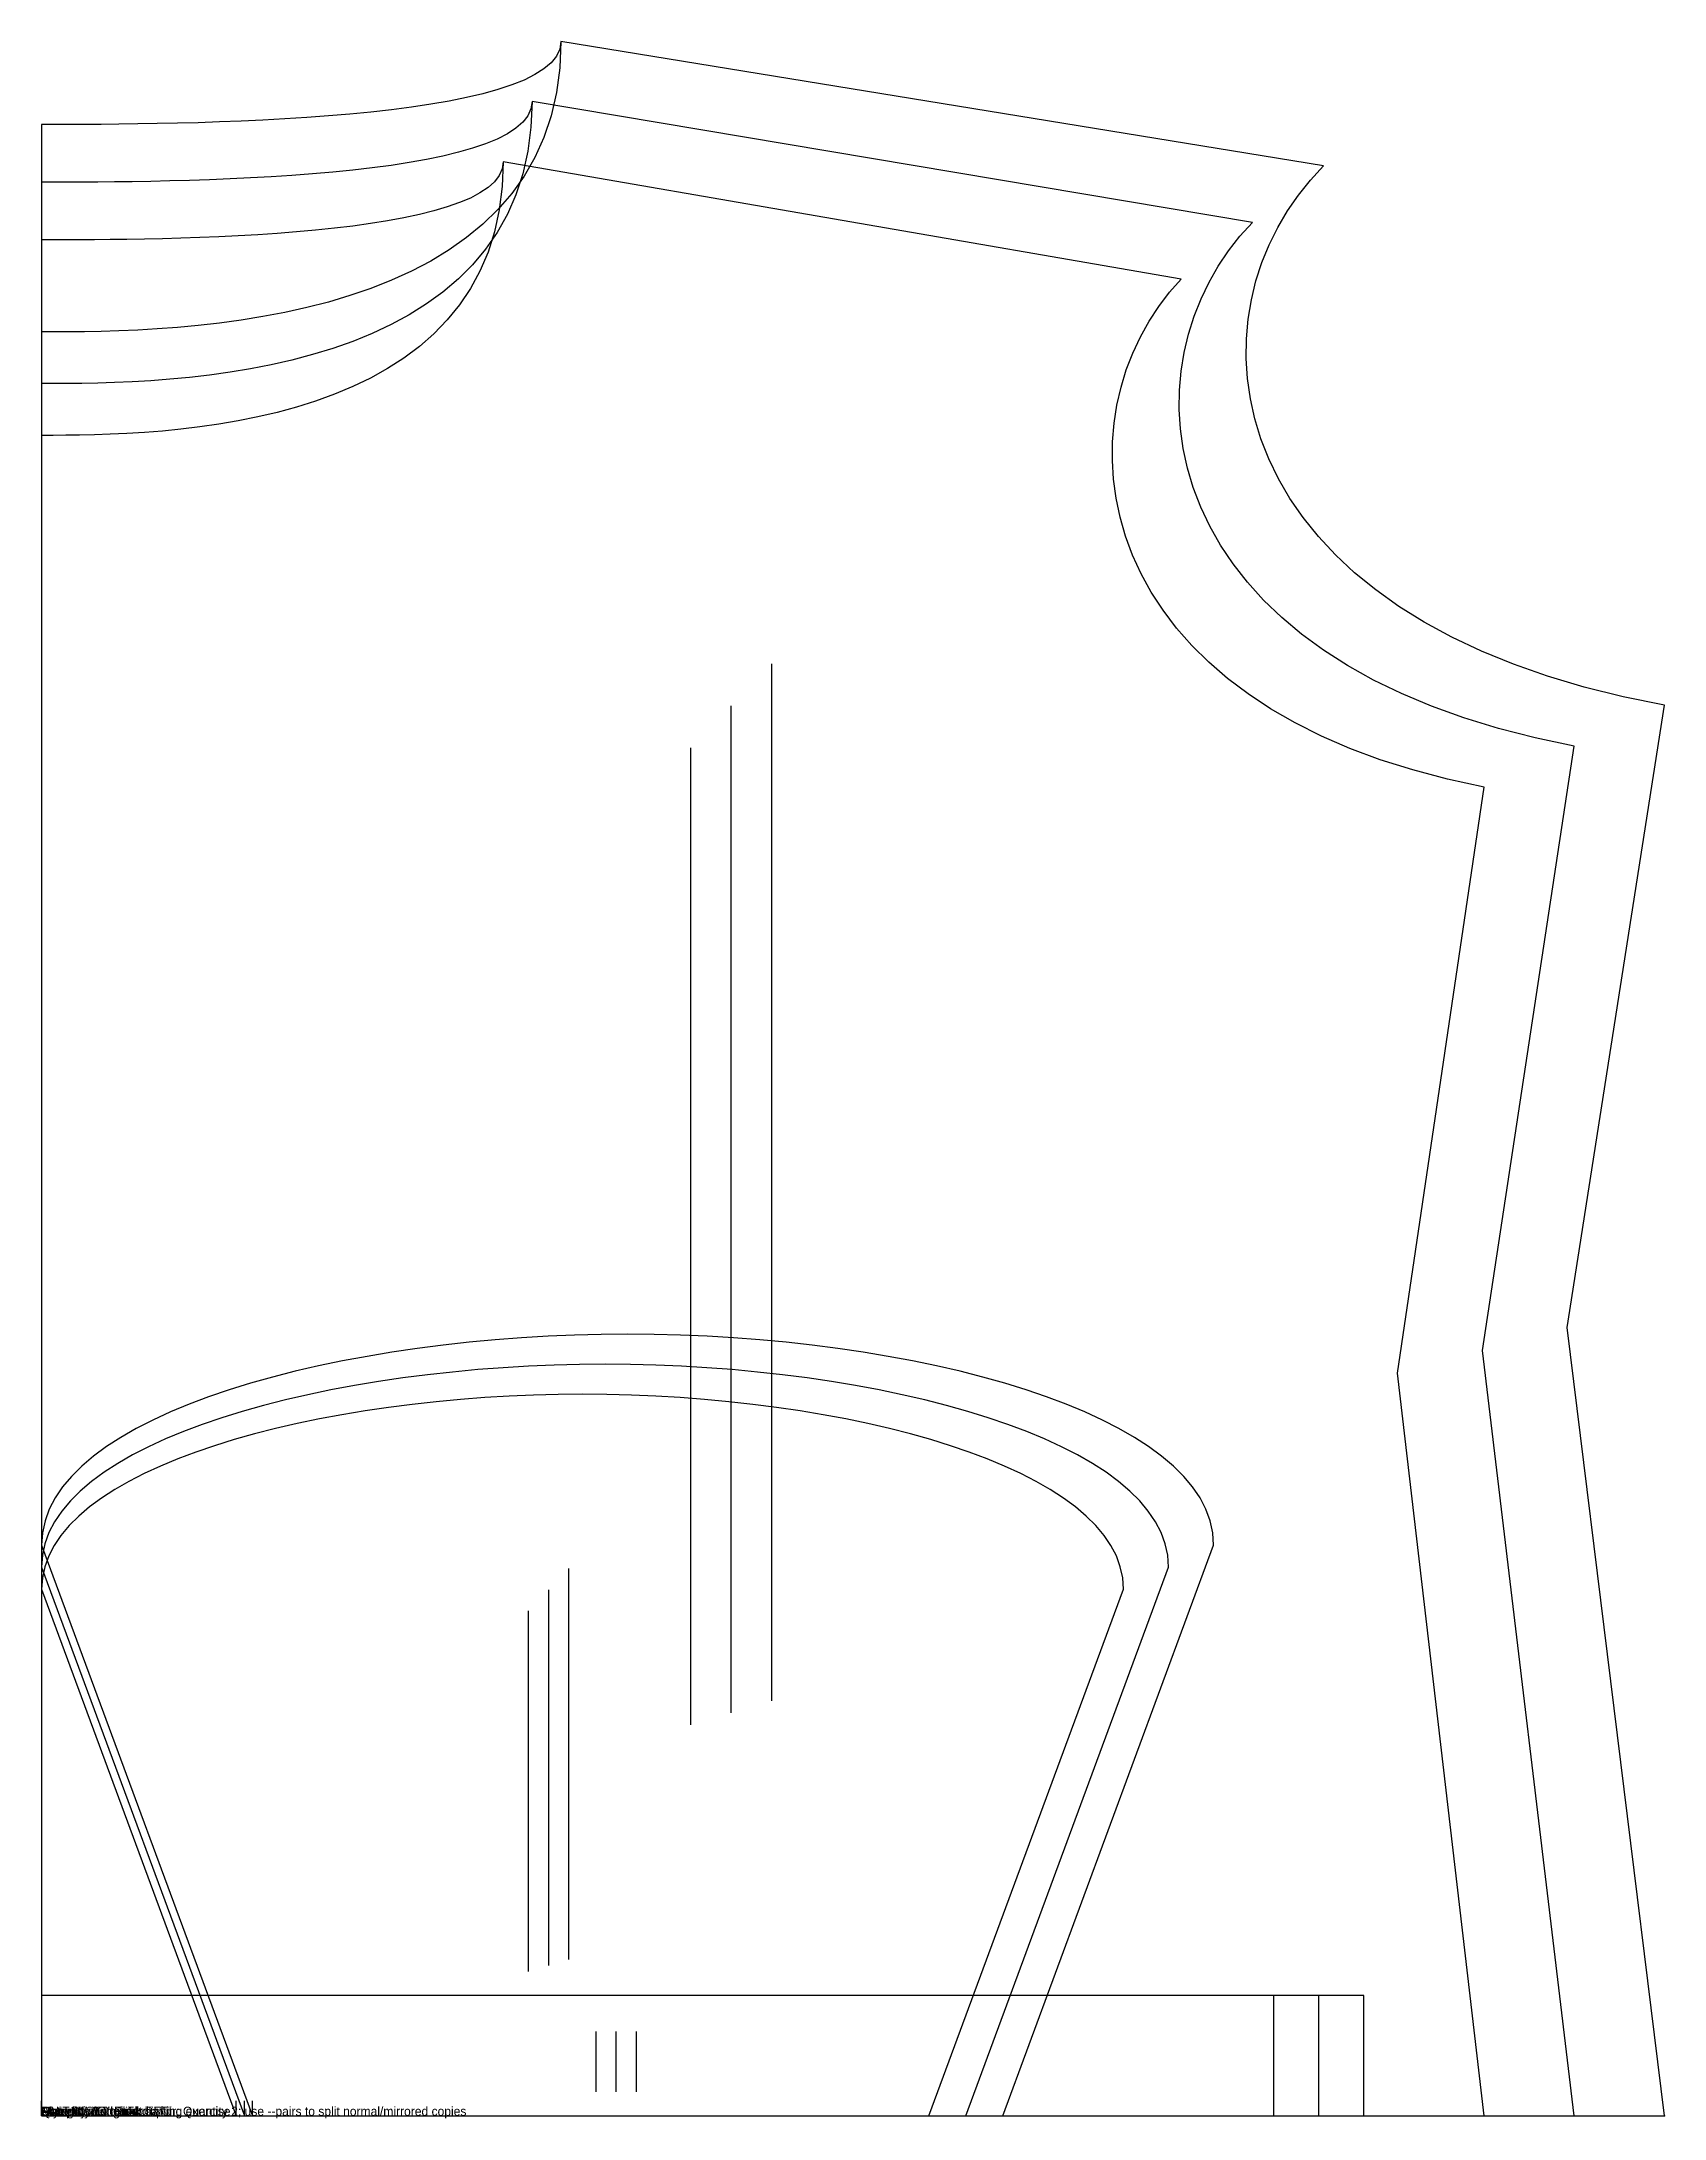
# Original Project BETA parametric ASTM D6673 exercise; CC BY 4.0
# Model space of a CAD drawing. Header units: millimetres. Extents: x 0 to 540, y -1 to 690.
import ezdxf

# ---------------------------------------------------------------- set-up
doc = ezdxf.new("R2010")
doc.units = ezdxf.units.MM

# ---------------------------------------------------------------- blocks, each defined once
blk = doc.blocks.new('PATTERN_0')
at = {"layer": '1'}
blk.add_lwpolyline([(0, 0), (480, 0), (451.2, 247), (480, 442), (467.76, 444.64), (456.24, 447.68), (445.43, 451.1), (435.31, 454.86), (425.87, 458.95), (417.09, 463.35), (408.96, 468.03), (401.48, 472.98), (394.61, 478.16), (388.37, 483.55), (382.72, 489.14), (377.65, 494.9), (373.16, 500.81), (369.23, 506.84), (365.85, 512.97), (363, 519.19), (360.67, 525.46), (358.85, 531.76), (357.52, 538.08), (356.67, 544.39), (356.29, 550.66), (356.37, 556.88), (356.88, 563.02), (357.82, 569.05), (359.18, 574.97), (360.94, 580.74), (363.09, 586.33), (365.62, 591.74), (368.5, 596.93), (371.74, 601.89), (375.31, 606.59), (379.2, 611), (153.6, 650), (153.27, 641.73), (152.3, 633.98), (150.72, 626.73), (148.57, 619.96), (145.89, 613.66), (142.72, 607.81), (139.07, 602.39), (135, 597.39), (130.53, 592.79), (125.71, 588.57), (120.56, 584.72), (115.12, 581.22), (109.44, 578.05), (103.53, 575.2), (97.44, 572.64), (91.2, 570.38), (84.85, 568.37), (78.42, 566.62), (71.95, 565.1), (65.47, 563.8), (59.03, 562.7), (52.64, 561.78), (46.35, 561.02), (40.2, 560.42), (34.22, 559.95), (28.43, 559.6), (22.89, 559.35), (17.62, 559.18), (12.67, 559.07), (8.05, 559.02), (3.82, 559), (0, 559)], close=True, dxfattribs=at)
at = {"layer": '4'}
blk.add_line((0, 0), (0, 5), dxfattribs=at)
blk.add_point((480, 0), dxfattribs=at)
at = {"layer": '7'}
blk.add_line((216, 130), (216, 455), dxfattribs=at)
at = {"layer": '15'}
for s in ['Size: S', 'Quantity: 1', 'Category: Original drafting exercise', 'Piece Name: Front', 'Material: Cotton']:
    blk.add_text(s, height=3, dxfattribs=at).set_placement((0, 0))
blk = doc.blocks.new('PATTERN_1')
at = {"layer": '1'}
blk.add_lwpolyline([(0, 0), (480, 0), (451.2, 247), (480, 442), (467.76, 444.64), (456.24, 447.68), (445.43, 451.1), (435.31, 454.86), (425.87, 458.95), (417.09, 463.35), (408.96, 468.03), (401.48, 472.98), (394.61, 478.16), (388.37, 483.55), (382.72, 489.14), (377.65, 494.9), (373.16, 500.81), (369.23, 506.84), (365.85, 512.97), (363, 519.19), (360.67, 525.46), (358.85, 531.76), (357.52, 538.08), (356.67, 544.39), (356.29, 550.66), (356.37, 556.88), (356.88, 563.02), (357.82, 569.05), (359.18, 574.97), (360.94, 580.74), (363.09, 586.33), (365.62, 591.74), (368.5, 596.93), (371.74, 601.89), (375.31, 606.59), (379.2, 611), (153.6, 650), (153.27, 647.64), (152.3, 645.42), (150.72, 643.35), (148.57, 641.42), (145.89, 639.62), (142.72, 637.95), (139.07, 636.4), (135, 634.97), (130.53, 633.65), (125.71, 632.45), (120.56, 631.35), (115.12, 630.35), (109.44, 629.44), (103.53, 628.63), (97.44, 627.9), (91.2, 627.25), (84.85, 626.68), (78.42, 626.18), (71.95, 625.74), (65.47, 625.37), (59.03, 625.06), (52.64, 624.79), (46.35, 624.58), (40.2, 624.41), (34.22, 624.27), (28.43, 624.17), (22.89, 624.1), (17.62, 624.05), (12.67, 624.02), (8.05, 624.01), (3.82, 624), (0, 624)], close=True, dxfattribs=at)
at = {"layer": '4'}
blk.add_line((0, 0), (0, 5), dxfattribs=at)
blk.add_point((480, 0), dxfattribs=at)
at = {"layer": '7'}
blk.add_line((216, 130), (216, 455), dxfattribs=at)
at = {"layer": '15'}
for s in ['Size: S', 'Quantity: 1', 'Category: Original drafting exercise', 'Piece Name: Back', 'Material: Cotton']:
    blk.add_text(s, height=3, dxfattribs=at).set_placement((0, 0))
blk = doc.blocks.new('PATTERN_2')
at = {"layer": '1'}
blk.add_lwpolyline([(64.8, 0), (295.2, 0), (360, 175.2), (359.73, 178.98), (358.93, 182.65), (357.62, 186.23), (355.81, 189.7), (353.53, 193.07), (350.79, 196.33), (347.62, 199.49), (344.02, 202.54), (340.03, 205.48), (335.65, 208.31), (330.91, 211.03), (325.83, 213.63), (320.42, 216.12), (314.69, 218.5), (308.68, 220.76), (302.4, 222.9), (295.86, 224.92), (289.09, 226.82), (282.11, 228.6), (274.92, 230.25), (267.56, 231.78), (260.03, 233.19), (252.37, 234.46), (244.57, 235.61), (236.68, 236.63), (228.69, 237.52), (220.64, 238.27), (212.54, 238.89), (204.41, 239.37), (196.26, 239.72), (188.12, 239.93), (180, 240), (171.88, 239.93), (163.74, 239.72), (155.59, 239.37), (147.46, 238.89), (139.36, 238.27), (131.31, 237.52), (123.32, 236.63), (115.42, 235.61), (107.63, 234.46), (99.97, 233.19), (92.44, 231.78), (85.08, 230.25), (77.89, 228.6), (70.91, 226.82), (64.14, 224.92), (57.6, 222.9), (51.32, 220.76), (45.31, 218.5), (39.58, 216.12), (34.17, 213.63), (29.09, 211.03), (24.35, 208.31), (19.97, 205.48), (15.97, 202.54), (12.38, 199.49), (9.21, 196.33), (6.47, 193.07), (4.19, 189.7), (2.38, 186.23), (1.07, 182.65), (0.27, 178.98), (0, 175.2)], close=True, dxfattribs=at)
at = {"layer": '4'}
blk.add_line((64.8, 0), (64.8, 5), dxfattribs=at)
blk.add_point((295.2, 0), dxfattribs=at)
at = {"layer": '7'}
blk.add_line((162, 48), (162, 168), dxfattribs=at)
at = {"layer": '15'}
for s in ['Annotation: Intended pair; Quantity 2; use --pairs to split normal/mirrored copies', 'Size: S', 'Quantity: 2', 'Category: Original drafting exercise', 'Piece Name: Sleeve', 'Material: Cotton']:
    blk.add_text(s, height=3, dxfattribs=at).set_placement((0, 0))
blk = doc.blocks.new('PATTERN_3')
at = {"layer": '1'}
blk.add_lwpolyline([(0, 0), (410, 0), (410, 40), (0, 40)], close=True, dxfattribs=at)
at = {"layer": '4'}
blk.add_line((0, 0), (0, 5), dxfattribs=at)
blk.add_point((410, 0), dxfattribs=at)
at = {"layer": '7'}
blk.add_line((184.5, 8), (184.5, 28), dxfattribs=at)
at = {"layer": '15'}
for s in ['Size: S', 'Quantity: 1', 'Category: Original drafting exercise', 'Piece Name: Neck band', 'Material: Cotton']:
    blk.add_text(s, height=3, dxfattribs=at).set_placement((0, 0))
blk = doc.blocks.new('PATTERN_4')
at = {"layer": '1'}
blk.add_lwpolyline([(0, 0), (510, 0), (479.4, 254.6), (510, 455.6), (497, 458.32), (484.76, 461.46), (473.27, 464.98), (462.52, 468.86), (452.48, 473.07), (443.16, 477.61), (434.52, 482.43), (426.57, 487.53), (419.28, 492.87), (412.64, 498.43), (406.64, 504.19), (401.26, 510.13), (396.49, 516.22), (392.31, 522.43), (388.72, 528.76), (385.69, 535.16), (383.21, 541.63), (381.28, 548.13), (379.86, 554.64), (378.96, 561.14), (378.56, 567.6), (378.64, 574.01), (379.19, 580.34), (380.19, 586.56), (381.63, 592.66), (383.5, 598.6), (385.79, 604.38), (388.47, 609.95), (391.53, 615.3), (394.97, 620.41), (398.76, 625.25), (402.9, 629.8), (163.2, 670), (162.85, 661.48), (161.82, 653.49), (160.14, 646.01), (157.86, 639.04), (155.01, 632.54), (151.64, 626.51), (147.76, 620.93), (143.44, 615.77), (138.69, 611.03), (133.57, 606.68), (128.1, 602.71), (122.32, 599.1), (116.28, 595.83), (110, 592.89), (103.53, 590.26), (96.9, 587.92), (90.15, 585.86), (83.32, 584.05), (76.45, 582.49), (69.57, 581.15), (62.72, 580.01), (55.93, 579.06), (49.25, 578.29), (42.71, 577.67), (36.35, 577.18), (30.21, 576.82), (24.32, 576.56), (18.73, 576.38), (13.46, 576.28), (8.56, 576.22), (4.06, 576.2), (0, 576.2)], close=True, dxfattribs=at)
at = {"layer": '4'}
blk.add_line((0, 0), (0, 5), dxfattribs=at)
blk.add_point((510, 0), dxfattribs=at)
at = {"layer": '7'}
blk.add_line((229.5, 134), (229.5, 469), dxfattribs=at)
at = {"layer": '15'}
for s in ['Size: M', 'Quantity: 1', 'Category: Original drafting exercise', 'Piece Name: Front', 'Material: Cotton']:
    blk.add_text(s, height=3, dxfattribs=at).set_placement((0, 0))
blk = doc.blocks.new('PATTERN_5')
at = {"layer": '1'}
blk.add_lwpolyline([(0, 0), (510, 0), (479.4, 254.6), (510, 455.6), (497, 458.32), (484.76, 461.46), (473.27, 464.98), (462.52, 468.86), (452.48, 473.07), (443.16, 477.61), (434.52, 482.43), (426.57, 487.53), (419.28, 492.87), (412.64, 498.43), (406.64, 504.19), (401.26, 510.13), (396.49, 516.22), (392.31, 522.43), (388.72, 528.76), (385.69, 535.16), (383.21, 541.63), (381.28, 548.13), (379.86, 554.64), (378.96, 561.14), (378.56, 567.6), (378.64, 574.01), (379.19, 580.34), (380.19, 586.56), (381.63, 592.66), (383.5, 598.6), (385.79, 604.38), (388.47, 609.95), (391.53, 615.3), (394.97, 620.41), (398.76, 625.25), (402.9, 629.8), (163.2, 670), (162.85, 667.57), (161.82, 665.28), (160.14, 663.15), (157.86, 661.15), (155.01, 659.3), (151.64, 657.57), (147.76, 655.98), (143.44, 654.51), (138.69, 653.15), (133.57, 651.91), (128.1, 650.77), (122.32, 649.74), (116.28, 648.81), (110, 647.97), (103.53, 647.22), (96.9, 646.55), (90.15, 645.96), (83.32, 645.44), (76.45, 645), (69.57, 644.61), (62.72, 644.29), (55.93, 644.02), (49.25, 643.8), (42.71, 643.62), (36.35, 643.48), (30.21, 643.38), (24.32, 643.3), (18.73, 643.25), (13.46, 643.22), (8.56, 643.21), (4.06, 643.2), (0, 643.2)], close=True, dxfattribs=at)
at = {"layer": '4'}
blk.add_line((0, 0), (0, 5), dxfattribs=at)
blk.add_point((510, 0), dxfattribs=at)
at = {"layer": '7'}
blk.add_line((229.5, 134), (229.5, 469), dxfattribs=at)
at = {"layer": '15'}
for s in ['Size: M', 'Quantity: 1', 'Category: Original drafting exercise', 'Piece Name: Back', 'Material: Cotton']:
    blk.add_text(s, height=3, dxfattribs=at).set_placement((0, 0))
blk = doc.blocks.new('PATTERN_6')
at = {"layer": '1'}
blk.add_lwpolyline([(67.5, 0), (307.5, 0), (375, 182.5), (374.72, 186.43), (373.88, 190.26), (372.52, 193.99), (370.63, 197.6), (368.26, 201.11), (365.41, 204.51), (362.1, 207.8), (358.36, 210.98), (354.2, 214.04), (349.64, 216.99), (344.7, 219.82), (339.4, 222.53), (333.77, 225.13), (327.81, 227.6), (321.54, 229.96), (315, 232.19), (308.19, 234.29), (301.14, 236.27), (293.86, 238.12), (286.38, 239.85), (278.71, 241.44), (270.87, 242.9), (262.88, 244.23), (254.77, 245.43), (246.54, 246.49), (238.22, 247.41), (229.84, 248.2), (221.4, 248.84), (212.92, 249.35), (204.44, 249.71), (195.96, 249.93), (187.5, 250), (179.04, 249.93), (170.56, 249.71), (162.08, 249.35), (153.6, 248.84), (145.16, 248.2), (136.78, 247.41), (128.46, 246.49), (120.23, 245.43), (112.12, 244.23), (104.13, 242.9), (96.29, 241.44), (88.62, 239.85), (81.14, 238.12), (73.86, 236.27), (66.81, 234.29), (60, 232.19), (53.46, 229.96), (47.19, 227.6), (41.23, 225.13), (35.6, 222.53), (30.3, 219.82), (25.36, 216.99), (20.8, 214.04), (16.64, 210.98), (12.9, 207.8), (9.59, 204.51), (6.74, 201.11), (4.37, 197.6), (2.48, 193.99), (1.12, 190.26), (0.28, 186.43), (0, 182.5)], close=True, dxfattribs=at)
at = {"layer": '4'}
blk.add_line((67.5, 0), (67.5, 5), dxfattribs=at)
blk.add_point((307.5, 0), dxfattribs=at)
at = {"layer": '7'}
blk.add_line((168.75, 50), (168.75, 175), dxfattribs=at)
at = {"layer": '15'}
for s in ['Annotation: Intended pair; Quantity 2; use --pairs to split normal/mirrored copies', 'Size: M', 'Quantity: 2', 'Category: Original drafting exercise', 'Piece Name: Sleeve', 'Material: Cotton']:
    blk.add_text(s, height=3, dxfattribs=at).set_placement((0, 0))
blk = doc.blocks.new('PATTERN_7')
at = {"layer": '1'}
blk.add_lwpolyline([(0, 0), (425, 0), (425, 40), (0, 40)], close=True, dxfattribs=at)
at = {"layer": '4'}
blk.add_line((0, 0), (0, 5), dxfattribs=at)
blk.add_point((425, 0), dxfattribs=at)
at = {"layer": '7'}
blk.add_line((191.25, 8), (191.25, 28), dxfattribs=at)
at = {"layer": '15'}
for s in ['Size: M', 'Quantity: 1', 'Category: Original drafting exercise', 'Piece Name: Neck band', 'Material: Cotton']:
    blk.add_text(s, height=3, dxfattribs=at).set_placement((0, 0))
blk = doc.blocks.new('PATTERN_8')
at = {"layer": '1'}
blk.add_lwpolyline([(0, 0), (540, 0), (507.6, 262.2), (540, 469.2), (526.23, 472.01), (513.28, 475.23), (501.11, 478.86), (489.72, 482.85), (479.1, 487.2), (469.22, 491.87), (460.08, 496.84), (451.66, 502.08), (443.94, 507.58), (436.91, 513.31), (430.56, 519.24), (424.86, 525.36), (419.81, 531.63), (415.39, 538.03), (411.58, 544.54), (408.38, 551.14), (405.75, 557.79), (403.7, 564.49), (402.21, 571.19), (401.26, 577.89), (400.83, 584.55), (400.91, 591.15), (401.49, 597.66), (402.55, 604.07), (404.08, 610.35), (406.06, 616.47), (408.48, 622.42), (411.32, 628.16), (414.56, 633.67), (418.2, 638.93), (422.22, 643.91), (426.6, 648.6), (172.8, 690), (172.43, 681.22), (171.33, 673), (169.56, 665.3), (167.15, 658.11), (164.13, 651.43), (160.56, 645.21), (156.46, 639.46), (151.88, 634.15), (146.85, 629.27), (141.42, 624.79), (135.63, 620.7), (129.52, 616.98), (123.11, 613.62), (116.47, 610.59), (109.62, 607.88), (102.6, 605.48), (95.46, 603.35), (88.22, 601.49), (80.95, 599.88), (73.66, 598.49), (66.4, 597.32), (59.22, 596.35), (52.15, 595.55), (45.23, 594.91), (38.49, 594.41), (31.99, 594.04), (25.75, 593.77), (19.83, 593.59), (14.25, 593.48), (9.06, 593.42), (4.3, 593.4), (0, 593.4)], close=True, dxfattribs=at)
at = {"layer": '4'}
blk.add_line((0, 0), (0, 5), dxfattribs=at)
blk.add_point((540, 0), dxfattribs=at)
at = {"layer": '7'}
blk.add_line((243, 138), (243, 483), dxfattribs=at)
at = {"layer": '15'}
for s in ['Size: L', 'Quantity: 1', 'Category: Original drafting exercise', 'Piece Name: Front', 'Material: Cotton']:
    blk.add_text(s, height=3, dxfattribs=at).set_placement((0, 0))
blk = doc.blocks.new('PATTERN_9')
at = {"layer": '1'}
blk.add_lwpolyline([(0, 0), (540, 0), (507.6, 262.2), (540, 469.2), (526.23, 472.01), (513.28, 475.23), (501.11, 478.86), (489.72, 482.85), (479.1, 487.2), (469.22, 491.87), (460.08, 496.84), (451.66, 502.08), (443.94, 507.58), (436.91, 513.31), (430.56, 519.24), (424.86, 525.36), (419.81, 531.63), (415.39, 538.03), (411.58, 544.54), (408.38, 551.14), (405.75, 557.79), (403.7, 564.49), (402.21, 571.19), (401.26, 577.89), (400.83, 584.55), (400.91, 591.15), (401.49, 597.66), (402.55, 604.07), (404.08, 610.35), (406.06, 616.47), (408.48, 622.42), (411.32, 628.16), (414.56, 633.67), (418.2, 638.93), (422.22, 643.91), (426.6, 648.6), (172.8, 690), (172.43, 687.49), (171.33, 685.14), (169.56, 682.94), (167.15, 680.89), (164.13, 678.98), (160.56, 677.2), (156.46, 675.56), (151.88, 674.04), (146.85, 672.65), (141.42, 671.37), (135.63, 670.2), (129.52, 669.14), (123.11, 668.18), (116.47, 667.31), (109.62, 666.54), (102.6, 665.85), (95.46, 665.24), (88.22, 664.71), (80.95, 664.25), (73.66, 663.86), (66.4, 663.52), (59.22, 663.24), (52.15, 663.01), (45.23, 662.83), (38.49, 662.69), (31.99, 662.58), (25.75, 662.51), (19.83, 662.45), (14.25, 662.42), (9.06, 662.41), (4.3, 662.4), (0, 662.4)], close=True, dxfattribs=at)
at = {"layer": '4'}
blk.add_line((0, 0), (0, 5), dxfattribs=at)
blk.add_point((540, 0), dxfattribs=at)
at = {"layer": '7'}
blk.add_line((243, 138), (243, 483), dxfattribs=at)
at = {"layer": '15'}
for s in ['Size: L', 'Quantity: 1', 'Category: Original drafting exercise', 'Piece Name: Back', 'Material: Cotton']:
    blk.add_text(s, height=3, dxfattribs=at).set_placement((0, 0))
blk = doc.blocks.new('PATTERN_10')
at = {"layer": '1'}
blk.add_lwpolyline([(70.2, 0), (319.8, 0), (390, 189.8), (389.71, 193.89), (388.84, 197.87), (387.42, 201.74), (385.46, 205.51), (382.99, 209.16), (380.03, 212.69), (376.59, 216.11), (372.69, 219.42), (368.37, 222.6), (363.63, 225.67), (358.49, 228.61), (352.98, 231.44), (347.12, 234.13), (340.92, 236.71), (334.41, 239.16), (327.6, 241.47), (320.52, 243.66), (313.18, 245.72), (305.62, 247.65), (297.83, 249.44), (289.85, 251.1), (281.7, 252.62), (273.4, 254), (264.96, 255.25), (256.4, 256.35), (247.75, 257.31), (239.03, 258.13), (230.25, 258.8), (221.44, 259.32), (212.61, 259.7), (203.79, 259.92), (195, 260), (186.21, 259.92), (177.39, 259.7), (168.56, 259.32), (159.75, 258.8), (150.97, 258.13), (142.25, 257.31), (133.6, 256.35), (125.04, 255.25), (116.6, 254), (108.3, 252.62), (100.15, 251.1), (92.17, 249.44), (84.38, 247.65), (76.82, 245.72), (69.48, 243.66), (62.4, 241.47), (55.59, 239.16), (49.08, 236.71), (42.88, 234.13), (37.02, 231.44), (31.51, 228.61), (26.37, 225.67), (21.63, 222.6), (17.31, 219.42), (13.41, 216.11), (9.97, 212.69), (7.01, 209.16), (4.54, 205.51), (2.58, 201.74), (1.16, 197.87), (0.29, 193.89), (0, 189.8)], close=True, dxfattribs=at)
at = {"layer": '4'}
blk.add_line((70.2, 0), (70.2, 5), dxfattribs=at)
blk.add_point((319.8, 0), dxfattribs=at)
at = {"layer": '7'}
blk.add_line((175.5, 52), (175.5, 182), dxfattribs=at)
at = {"layer": '15'}
for s in ['Annotation: Intended pair; Quantity 2; use --pairs to split normal/mirrored copies', 'Size: L', 'Quantity: 2', 'Category: Original drafting exercise', 'Piece Name: Sleeve', 'Material: Cotton']:
    blk.add_text(s, height=3, dxfattribs=at).set_placement((0, 0))
blk = doc.blocks.new('PATTERN_11')
at = {"layer": '1'}
blk.add_lwpolyline([(0, 0), (440, 0), (440, 40), (0, 40)], close=True, dxfattribs=at)
at = {"layer": '4'}
blk.add_line((0, 0), (0, 5), dxfattribs=at)
blk.add_point((440, 0), dxfattribs=at)
at = {"layer": '7'}
blk.add_line((198, 8), (198, 28), dxfattribs=at)
at = {"layer": '15'}
for s in ['Size: L', 'Quantity: 1', 'Category: Original drafting exercise', 'Piece Name: Neck band', 'Material: Cotton']:
    blk.add_text(s, height=3, dxfattribs=at).set_placement((0, 0))

msp = doc.modelspace()

# ---------------------------------------------------------------- block references
for name in ['PATTERN_8', 'PATTERN_9', 'PATTERN_4', 'PATTERN_5', 'PATTERN_0', 'PATTERN_1', 'PATTERN_10', 'PATTERN_6', 'PATTERN_2', 'PATTERN_3', 'PATTERN_7', 'PATTERN_11']:
    msp.add_blockref(name, (0, 0))

# ---------------------------------------------------------------- texts
at = {"layer": '15'}
for s in ['Style Name: BETA-TEE', 'Sample Size: S', 'UNITS: METRIC']:
    msp.add_text(s, height=3, dxfattribs=at).set_placement((0, 0))

doc.saveas('drawing.dxf')
